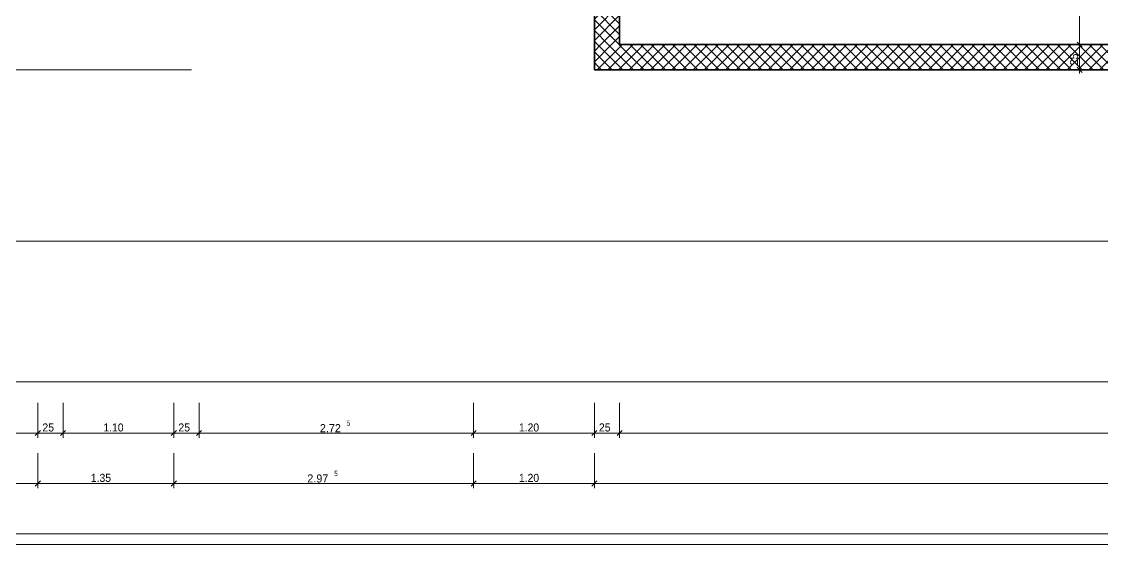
# Model space of a CAD drawing. Header units: millimetres. Extents: x -3497 to 2618, y -1809 to 2456.
# Drawn here: x -2581 to -1508, y -1734 to -1215 of the extents above; entities that cross this region are included whole.
import ezdxf
from ezdxf.enums import TextEntityAlignment as Align

# ---------------------------------------------------------------- set-up
doc = ezdxf.new("R2010")
doc.units = ezdxf.units.MM
doc.header["$LTSCALE"] = 100
for name, color, linetype, true_color in [('10-0.05 Solid', 1, 'Continuous', 0xff0000), ('10-0.10 Punktlinie', 9, 'Continuous', 0x808080), ('20-Beton', 9, 'Continuous', 0x808080), ('50-Türen&Fenster', 9, 'Continuous', 0x808080)]:
    doc.layers.add(name, color=color, linetype=linetype, true_color=true_color)
doc.layers.add('Layer34', color=7, linetype='Continuous')
doc.styles.add('Arial', font='arial.ttf')

# ---------------------------------------------------------------- blocks, each defined once
blk = doc.blocks.new('*X562')
at = {"layer": '10-0.05 Solid', "color": 18, "linetype": 'Continuous', "lineweight": 13, "true_color": 0x000000}
for p, q in [((-2010, -1263.1), (-1987.7, -1240.8)), ((-1987.7, -1249.2), (-1993.3, -1243.6)), ((-1987.7, -1238.6), (-1988, -1238.3)), ((-1995.1, -1263.1), (-2003.9, -1254.2)), ((-1999.4, -1263.1), (-1987.7, -1251.4)), ((-1987.7, -1259.8), (-1998.6, -1248.9)), ((-2005.7, -1263.1), (-2009.2, -1259.5)), ((-1988.8, -1263.1), (-1987.7, -1262))]:
    blk.add_line(p, q, dxfattribs=at)
blk = doc.blocks.new('*X563')
at = {"layer": '10-0.05 Solid', "color": 18, "linetype": 'Continuous', "lineweight": 13, "true_color": 0x000000}
for p, q in [((-2012.7, -1202.1), (-1988.6, -1178.1)), ((-2012.7, -1191.5), (-1999.3, -1178.1)), ((-2012.7, -1180.9), (-2009.9, -1178.1)), ((-1987.7, -1196.2), (-2005.8, -1178.1)), ((-1987.7, -1185.6), (-1995.2, -1178.1)), ((-1987.7, -1206.8), (-2012.7, -1181.8)), ((-2012.7, -1212.7), (-1987.7, -1187.7)), ((-1987.7, -1217.4), (-2012.7, -1192.4)), ((-2012.7, -1223.3), (-1987.7, -1198.3)), ((-1987.7, -1228), (-2012.7, -1203)), ((-2012.7, -1233.9), (-1987.7, -1208.9)), ((-1988.3, -1238.1), (-2012.7, -1213.6)), ((-2006.2, -1238.1), (-1987.7, -1219.6)), ((-1998.9, -1238.1), (-2012.7, -1224.2)), ((-1995.6, -1238.1), (-1987.7, -1230.2)), ((-2009.5, -1238.1), (-2012.7, -1234.8))]:
    blk.add_line(p, q, dxfattribs=at)
blk = doc.blocks.new('*X564')
at = {"layer": '10-0.05 Solid', "color": 18, "linetype": 'Continuous', "lineweight": 13, "true_color": 0x000000}
for p, q in [((-2012.7, -1255.2), (-1995.6, -1238.1)), ((-2012.7, -1244.6), (-2006.2, -1238.1)), ((-1998.6, -1248.9), (-2009.5, -1238.1)), ((-1993.3, -1243.6), (-1998.9, -1238.1)), ((-1988, -1238.3), (-1988.3, -1238.1)), ((-2003.9, -1254.2), (-2012.7, -1245.4)), ((-2009.2, -1259.5), (-2012.7, -1256))]:
    blk.add_line(p, q, dxfattribs=at)
blk = doc.blocks.new('*X566')
at = {"layer": '10-0.05 Solid', "color": 18, "linetype": 'Continuous', "lineweight": 13, "true_color": 0x000000}
for p, q in [((-1987.7, -1262), (-1963.8, -1238.1)), ((-1987.7, -1251.4), (-1974.4, -1238.1)), ((-1987.7, -1240.8), (-1985, -1238.1)), ((-1963.3, -1263.1), (-1987.7, -1238.6)), ((-1978.2, -1263.1), (-1953.2, -1238.1)), ((-1952.7, -1263.1), (-1977.7, -1238.1)), ((-1967.6, -1263.1), (-1942.6, -1238.1)), ((-1942, -1263.1), (-1967, -1238.1)), ((-1957, -1263.1), (-1932, -1238.1)), ((-1931.4, -1263.1), (-1956.4, -1238.1)), ((-1946.4, -1263.1), (-1921.4, -1238.1)), ((-1920.8, -1263.1), (-1945.8, -1238.1)), ((-1935.8, -1263.1), (-1910.8, -1238.1)), ((-1910.2, -1263.1), (-1935.2, -1238.1)), ((-1925.2, -1263.1), (-1900.2, -1238.1)), ((-1899.6, -1263.1), (-1924.6, -1238.1)), ((-1914.6, -1263.1), (-1889.6, -1238.1)), ((-1889, -1263.1), (-1914, -1238.1)), ((-1903.9, -1263.1), (-1878.9, -1238.1)), ((-1878.4, -1263.1), (-1903.4, -1238.1)), ((-1893.3, -1263.1), (-1868.3, -1238.1)), ((-1867.8, -1263.1), (-1892.8, -1238.1)), ((-1882.7, -1263.1), (-1857.7, -1238.1)), ((-1857.2, -1263.1), (-1882.2, -1238.1)), ((-1872.1, -1263.1), (-1847.1, -1238.1)), ((-1846.6, -1263.1), (-1871.6, -1238.1)), ((-1861.5, -1263.1), (-1836.5, -1238.1)), ((-1836, -1263.1), (-1861, -1238.1)), ((-1850.9, -1263.1), (-1825.9, -1238.1)), ((-1825.4, -1263.1), (-1850.4, -1238.1)), ((-1840.3, -1263.1), (-1815.3, -1238.1)), ((-1814.8, -1263.1), (-1839.8, -1238.1)), ((-1829.7, -1263.1), (-1804.7, -1238.1)), ((-1804.2, -1263.1), (-1829.2, -1238.1)), ((-1819.1, -1263.1), (-1794.1, -1238.1)), ((-1793.6, -1263.1), (-1818.6, -1238.1)), ((-1808.5, -1263.1), (-1783.5, -1238.1)), ((-1782.9, -1263.1), (-1807.9, -1238.1)), ((-1797.9, -1263.1), (-1772.9, -1238.1)), ((-1772.3, -1263.1), (-1797.3, -1238.1)), ((-1787.3, -1263.1), (-1762.3, -1238.1)), ((-1761.7, -1263.1), (-1786.7, -1238.1)), ((-1776.7, -1263.1), (-1751.7, -1238.1)), ((-1751.1, -1263.1), (-1776.1, -1238.1)), ((-1766.1, -1263.1), (-1741.1, -1238.1)), ((-1740.5, -1263.1), (-1765.5, -1238.1)), ((-1755.5, -1263.1), (-1730.5, -1238.1)), ((-1729.9, -1263.1), (-1754.9, -1238.1)), ((-1744.9, -1263.1), (-1719.9, -1238.1)), ((-1719.3, -1263.1), (-1744.3, -1238.1)), ((-1734.2, -1263.1), (-1709.2, -1238.1)), ((-1708.7, -1263.1), (-1733.7, -1238.1)), ((-1723.6, -1263.1), (-1698.6, -1238.1)), ((-1698.1, -1263.1), (-1723.1, -1238.1)), ((-1713, -1263.1), (-1688, -1238.1)), ((-1687.5, -1263.1), (-1712.5, -1238.1)), ((-1702.4, -1263.1), (-1677.4, -1238.1)), ((-1676.9, -1263.1), (-1701.9, -1238.1)), ((-1691.8, -1263.1), (-1666.8, -1238.1)), ((-1666.3, -1263.1), (-1691.3, -1238.1)), ((-1681.2, -1263.1), (-1656.2, -1238.1)), ((-1655.7, -1263.1), (-1680.7, -1238.1)), ((-1670.6, -1263.1), (-1645.6, -1238.1)), ((-1645.1, -1263.1), (-1670.1, -1238.1)), ((-1660, -1263.1), (-1635, -1238.1)), ((-1634.4, -1263.1), (-1659.4, -1238.1)), ((-1649.4, -1263.1), (-1624.4, -1238.1)), ((-1623.8, -1263.1), (-1648.8, -1238.1)), ((-1638.8, -1263.1), (-1613.8, -1238.1)), ((-1613.2, -1263.1), (-1638.2, -1238.1)), ((-1628.2, -1263.1), (-1603.2, -1238.1)), ((-1602.6, -1263.1), (-1627.6, -1238.1)), ((-1617.6, -1263.1), (-1592.6, -1238.1)), ((-1592, -1263.1), (-1617, -1238.1)), ((-1607, -1263.1), (-1582, -1238.1)), ((-1581.4, -1263.1), (-1606.4, -1238.1)), ((-1596.4, -1263.1), (-1571.4, -1238.1)), ((-1570.8, -1263.1), (-1595.8, -1238.1)), ((-1585.8, -1263.1), (-1560.8, -1238.1)), ((-1560.2, -1263.1), (-1585.2, -1238.1)), ((-1575.2, -1263.1), (-1550.2, -1238.1)), ((-1549.6, -1263.1), (-1574.6, -1238.1)), ((-1564.5, -1263.1), (-1539.5, -1238.1)), ((-1539, -1263.1), (-1564, -1238.1)), ((-1553.9, -1263.1), (-1528.9, -1238.1)), ((-1528.4, -1263.1), (-1553.4, -1238.1)), ((-1543.3, -1263.1), (-1518.3, -1238.1)), ((-1517.8, -1263.1), (-1542.8, -1238.1)), ((-1532.7, -1263.1), (-1507.7, -1238.1)), ((-1507.2, -1263.1), (-1532.2, -1238.1)), ((-1522.1, -1263.1), (-1497.1, -1238.1)), ((-1496.6, -1263.1), (-1521.6, -1238.1)), ((-1511.5, -1263.1), (-1486.5, -1238.1)), ((-1486, -1263.1), (-1511, -1238.1)), ((-1973.9, -1263.1), (-1987.7, -1249.2)), ((-1984.5, -1263.1), (-1987.7, -1259.8))]:
    blk.add_line(p, q, dxfattribs=at)
blk = doc.blocks.new('AnonymMegaMac_nNn0824')
at = {"layer": '20-Beton', "color": 8, "linetype": 'Continuous', "lineweight": 13, "true_color": 0x808080}
blk.add_line((-812.7, -1572.6), (-3105.2, -1572.6), dxfattribs=at)
blk = doc.blocks.new('AnonymMegaMac_nNn0825')
at = {"layer": '20-Beton', "color": 8, "linetype": 'Continuous', "lineweight": 13, "true_color": 0x808080}
blk.add_line((-812.7, -1433.1), (-3105.2, -1433.1), dxfattribs=at)
blk = doc.blocks.new('AnonymMegaMac_nNn0826')
at = {"layer": '20-Beton', "color": 8, "linetype": 'Continuous', "lineweight": 13, "true_color": 0x808080}
for p, q in [((-3100.5, -1263.1), (-3100.5, -1198.1)), ((-2412.7, -1263.1), (-3105.2, -1263.1)), ((-3103, -1260.6), (-3098, -1265.6)), ((-3100.5, -1433.1), (-3100.5, -1263.1)), ((-3103, -1430.6), (-3098, -1435.6))]:
    blk.add_line(p, q, dxfattribs=at)
at = {"layer": '20-Beton', "color": 8, "linetype": 'Continuous', "lineweight": 18, "true_color": 0x808080, "style": 'Arial', "width": 0.919367}
blk.add_text('1.70', height=8, rotation=90, dxfattribs=at).set_placement((-3102.1, -1362.9), (-3102.1, -1343), align=Align.FIT)
blk = doc.blocks.new('AnonymMegaMac_nNn0828')
at = {"layer": '20-Beton', "color": 8, "linetype": 'Continuous', "lineweight": 13, "true_color": 0x808080}
for p, q in [((-3100.5, -1198.1), (-3100.5, -1028.1)), ((-2412.7, -1198.1), (-3105.2, -1198.1)), ((-3103, -1195.6), (-3098, -1200.6)), ((-3100.5, -1263.1), (-3100.5, -1198.1))]:
    blk.add_line(p, q, dxfattribs=at)
blk = doc.blocks.new('AnonymMegaMac_nNn0856')
at = {"layer": '20-Beton', "color": 8, "linetype": 'Continuous', "lineweight": 13, "true_color": 0x808080}
for p, q in [((-2961.7, -1628.2), (-2961.7, -1593.5)), ((-2565.2, -1628.2), (-2565.2, -1593.5)), ((-2959.2, -1621), (-2964.2, -1626)), ((-2961.7, -1623.5), (-2565.2, -1623.5)), ((-2562.7, -1621), (-2567.7, -1626))]:
    blk.add_line(p, q, dxfattribs=at)
at = {"layer": '20-Beton', "color": 8, "linetype": 'Continuous', "lineweight": 18, "true_color": 0x808080, "style": 'Arial'}
for s, height, width, p, p2 in [('5', 8, 0.853093, (-2959.8, -1621.9), (-2954.5, -1621.9)), ('3.96', 8, 0.955081, (-2779.9, -1622.5), (-2759.1, -1622.5)), ('5', 5.28, 0.853093, (-2753.1, -1616.2), (-2749.6, -1616.2))]:
    blk.add_text(s, height=height, dxfattribs=dict(at, width=width)).set_placement(p, p2, align=Align.FIT)
blk = doc.blocks.new('AnonymMegaMac_nNn0857')
at = {"layer": '20-Beton', "color": 8, "linetype": 'Continuous', "lineweight": 13, "true_color": 0x808080}
for p, q in [((-2565.2, -1628.2), (-2565.2, -1593.5)), ((-2540.2, -1628.2), (-2540.2, -1593.5)), ((-2562.7, -1621), (-2567.7, -1626)), ((-2565.2, -1623.5), (-2540.2, -1623.5)), ((-2537.7, -1621), (-2542.7, -1626))]:
    blk.add_line(p, q, dxfattribs=at)
at = {"layer": '20-Beton', "color": 8, "linetype": 'Continuous', "lineweight": 18, "true_color": 0x808080, "style": 'Arial', "width": 0.9375}
blk.add_text('25', height=8, dxfattribs=at).set_placement((-2560.7, -1621.9), (-2549.1, -1621.9), align=Align.FIT)
blk = doc.blocks.new('AnonymMegaMac_nNn0858')
at = {"layer": '20-Beton', "color": 8, "linetype": 'Continuous', "lineweight": 13, "true_color": 0x808080}
for p, q in [((-2540.2, -1628.2), (-2540.2, -1593.5)), ((-2430.2, -1628.2), (-2430.2, -1593.5)), ((-2537.7, -1621), (-2542.7, -1626)), ((-2540.2, -1623.5), (-2430.2, -1623.5)), ((-2427.7, -1621), (-2432.7, -1626))]:
    blk.add_line(p, q, dxfattribs=at)
at = {"layer": '20-Beton', "color": 8, "linetype": 'Continuous', "lineweight": 18, "true_color": 0x808080, "style": 'Arial', "width": 0.919367}
blk.add_text('1.10', height=8, dxfattribs=at).set_placement((-2500.1, -1621.9), (-2480.1, -1621.9), align=Align.FIT)
blk = doc.blocks.new('AnonymMegaMac_nNn0859')
at = {"layer": '20-Beton', "color": 8, "linetype": 'Continuous', "lineweight": 13, "true_color": 0x808080}
for p, q in [((-2430.2, -1628.2), (-2430.2, -1593.5)), ((-2427.7, -1621), (-2432.7, -1626)), ((-2430.2, -1623.5), (-2405.2, -1623.5))]:
    blk.add_line(p, q, dxfattribs=at)
blk = doc.blocks.new('AnonymMegaMac_nNn0860')
at = {"layer": '20-Beton', "color": 8, "linetype": 'Continuous', "lineweight": 13, "true_color": 0x808080}
for p, q in [((-2405.2, -1628.2), (-2405.2, -1593.5)), ((-2427.7, -1621), (-2432.7, -1626)), ((-2430.2, -1623.5), (-2405.2, -1623.5)), ((-2402.7, -1621), (-2407.7, -1626)), ((-2405.2, -1623.5), (-2132.7, -1623.5))]:
    blk.add_line(p, q, dxfattribs=at)
at = {"layer": '20-Beton', "color": 8, "linetype": 'Continuous', "lineweight": 18, "true_color": 0x808080, "style": 'Arial', "width": 0.9375}
blk.add_text('25', height=8, dxfattribs=at).set_placement((-2425.7, -1621.9), (-2414.1, -1621.9), align=Align.FIT)
blk = doc.blocks.new('AnonymMegaMac_nNn0861')
at = {"layer": '20-Beton', "color": 8, "linetype": 'Continuous', "lineweight": 13, "true_color": 0x808080}
for p, q in [((-2132.7, -1628.2), (-2132.7, -1593.5)), ((-2402.7, -1621), (-2407.7, -1626)), ((-2405.2, -1623.5), (-2132.7, -1623.5)), ((-2130.2, -1621), (-2135.2, -1626))]:
    blk.add_line(p, q, dxfattribs=at)
at = {"layer": '20-Beton', "color": 8, "linetype": 'Continuous', "lineweight": 18, "true_color": 0x808080, "style": 'Arial'}
for s, height, width, p, p2 in [('2.72', 8, 0.957658, (-2285.2, -1622.6), (-2264.4, -1622.6)), ('5', 5.28, 0.853093, (-2258.5, -1616.3), (-2255, -1616.3))]:
    blk.add_text(s, height=height, dxfattribs=dict(at, width=width)).set_placement(p, p2, align=Align.FIT)
blk = doc.blocks.new('AnonymMegaMac_nNn0862')
at = {"layer": '20-Beton', "color": 8, "linetype": 'Continuous', "lineweight": 13, "true_color": 0x808080}
for p, q in [((-2132.7, -1628.2), (-2132.7, -1593.5)), ((-2012.7, -1628.2), (-2012.7, -1593.5)), ((-2130.2, -1621), (-2135.2, -1626)), ((-2132.7, -1623.5), (-2012.7, -1623.5)), ((-2010.2, -1621), (-2015.2, -1626))]:
    blk.add_line(p, q, dxfattribs=at)
at = {"layer": '20-Beton', "color": 8, "linetype": 'Continuous', "lineweight": 18, "true_color": 0x808080, "style": 'Arial', "width": 0.919367}
blk.add_text('1.20', height=8, dxfattribs=at).set_placement((-2087.6, -1621.9), (-2067.6, -1621.9), align=Align.FIT)
blk = doc.blocks.new('AnonymMegaMac_nNn0863')
at = {"layer": '20-Beton', "color": 8, "linetype": 'Continuous', "lineweight": 13, "true_color": 0x808080}
for p, q in [((-2012.7, -1628.2), (-2012.7, -1593.5)), ((-1987.7, -1628.2), (-1987.7, -1593.5)), ((-2010.2, -1621), (-2015.2, -1626)), ((-2012.7, -1623.5), (-1987.7, -1623.5)), ((-1985.2, -1621), (-1990.2, -1626))]:
    blk.add_line(p, q, dxfattribs=at)
at = {"layer": '20-Beton', "color": 8, "linetype": 'Continuous', "lineweight": 18, "true_color": 0x808080, "style": 'Arial', "width": 0.9375}
blk.add_text('25', height=8, dxfattribs=at).set_placement((-2008.3, -1621.9), (-1996.6, -1621.9), align=Align.FIT)
blk = doc.blocks.new('AnonymMegaMac_nNn0864')
at = {"layer": '20-Beton', "color": 8, "linetype": 'Continuous', "lineweight": 13, "true_color": 0x808080}
for p, q in [((-1987.7, -1628.2), (-1987.7, -1593.5)), ((-1985.2, -1621), (-1990.2, -1626)), ((-1987.7, -1623.5), (-532.7, -1623.5))]:
    blk.add_line(p, q, dxfattribs=at)
blk = doc.blocks.new('AnonymMegaMac_nNn0870')
at = {"layer": '20-Beton', "color": 8, "linetype": 'Continuous', "lineweight": 13, "true_color": 0x808080}
for p, q in [((-2991.7, -1678.2), (-2991.7, -1643.5)), ((-2565.2, -1678.2), (-2565.2, -1643.5)), ((-2999.7, -1673.5), (-2991.7, -1673.5)), ((-2989.2, -1671), (-2994.2, -1676)), ((-2991.7, -1673.5), (-2565.2, -1673.5)), ((-2562.7, -1671), (-2567.7, -1676))]:
    blk.add_line(p, q, dxfattribs=at)
at = {"layer": '20-Beton', "color": 8, "linetype": 'Continuous', "lineweight": 18, "true_color": 0x808080, "style": 'Arial'}
for s, height, width, p, p2 in [('5', 5.28, 0.853093, (-2767.7, -1666.2), (-2764.2, -1666.2)), ('4.26', 8, 0.970177, (-2794.5, -1672.5), (-2773.4, -1672.5))]:
    blk.add_text(s, height=height, dxfattribs=dict(at, width=width)).set_placement(p, p2, align=Align.FIT)
blk = doc.blocks.new('AnonymMegaMac_nNn0871')
at = {"layer": '20-Beton', "color": 8, "linetype": 'Continuous', "lineweight": 13, "true_color": 0x808080}
for p, q in [((-2565.2, -1678.2), (-2565.2, -1643.5)), ((-2430.2, -1678.2), (-2430.2, -1643.5)), ((-2562.7, -1671), (-2567.7, -1676)), ((-2565.2, -1673.5), (-2430.2, -1673.5)), ((-2427.7, -1671), (-2432.7, -1676))]:
    blk.add_line(p, q, dxfattribs=at)
at = {"layer": '20-Beton', "color": 8, "linetype": 'Continuous', "lineweight": 18, "true_color": 0x808080, "style": 'Arial', "width": 0.923417}
blk.add_text('1.35', height=8, dxfattribs=at).set_placement((-2512.6, -1671.9), (-2492.5, -1671.9), align=Align.FIT)
blk = doc.blocks.new('AnonymMegaMac_nNn0872')
at = {"layer": '20-Beton', "color": 8, "linetype": 'Continuous', "lineweight": 13, "true_color": 0x808080}
for p, q in [((-2430.2, -1678.2), (-2430.2, -1643.5)), ((-2427.7, -1671), (-2432.7, -1676)), ((-2430.2, -1673.5), (-2132.7, -1673.5))]:
    blk.add_line(p, q, dxfattribs=at)
blk = doc.blocks.new('AnonymMegaMac_nNn0873')
at = {"layer": '20-Beton', "color": 8, "linetype": 'Continuous', "lineweight": 13, "true_color": 0x808080}
for p, q in [((-2132.7, -1678.2), (-2132.7, -1643.5)), ((-2427.7, -1671), (-2432.7, -1676)), ((-2430.2, -1673.5), (-2132.7, -1673.5)), ((-2130.2, -1671), (-2135.2, -1676))]:
    blk.add_line(p, q, dxfattribs=at)
at = {"layer": '20-Beton', "color": 8, "linetype": 'Continuous', "lineweight": 18, "true_color": 0x808080, "style": 'Arial'}
for s, height, width, p, p2 in [('5', 5.28, 0.853093, (-2271, -1666.2), (-2267.5, -1666.2)), ('2.97', 8, 0.96134, (-2297.7, -1672.5), (-2276.8, -1672.5))]:
    blk.add_text(s, height=height, dxfattribs=dict(at, width=width)).set_placement(p, p2, align=Align.FIT)
blk = doc.blocks.new('AnonymMegaMac_nNn0874')
at = {"layer": '20-Beton', "color": 8, "linetype": 'Continuous', "lineweight": 13, "true_color": 0x808080}
for p, q in [((-2012.7, -1678.2), (-2012.7, -1643.5)), ((-2130.2, -1671), (-2135.2, -1676)), ((-2132.7, -1673.5), (-2012.7, -1673.5)), ((-2010.2, -1671), (-2015.2, -1676))]:
    blk.add_line(p, q, dxfattribs=at)
at = {"layer": '20-Beton', "color": 8, "linetype": 'Continuous', "lineweight": 18, "true_color": 0x808080, "style": 'Arial', "width": 0.919367}
blk.add_text('1.20', height=8, dxfattribs=at).set_placement((-2087.6, -1671.9), (-2067.6, -1671.9), align=Align.FIT)
blk = doc.blocks.new('AnonymMegaMac_nNn0875')
at = {"layer": '20-Beton', "color": 8, "linetype": 'Continuous', "lineweight": 13, "true_color": 0x808080}
for p, q in [((-2012.7, -1678.2), (-2012.7, -1643.5)), ((-2010.2, -1671), (-2015.2, -1676)), ((-2012.7, -1673.5), (-532.7, -1673.5))]:
    blk.add_line(p, q, dxfattribs=at)
blk = doc.blocks.new('AnonymMegaMac_nNn0878')
at = {"layer": '20-Beton', "color": 8, "linetype": 'Continuous', "lineweight": 13, "true_color": 0x808080}
blk.add_line((-2999.7, -1723.5), (837.3, -1723.5), dxfattribs=at)
blk = doc.blocks.new('AnonymMegaMac_nNn0956')
at = {"layer": '20-Beton', "color": 8, "linetype": 'Continuous', "lineweight": 13, "true_color": 0x808080}
for p, q in [((-1104.3, -706.6), (-1099.3, -711.6)), ((-1097.1, -709.1), (-1177.7, -709.1)), ((-1101.8, -1238.1), (-1101.8, -709.1)), ((-1097.1, -1238.1), (-1957.7, -1238.1)), ((-1104.3, -1235.6), (-1099.3, -1240.6)), ((-1101.8, -1241.8), (-1101.8, -1238.1))]:
    blk.add_line(p, q, dxfattribs=at)
at = {"layer": '20-Beton', "color": 8, "linetype": 'Continuous', "lineweight": 18, "true_color": 0x808080, "style": 'Arial'}
for s, width, p, p2 in [('20', 0.930412, (-1103.3, -727.2), (-1103.3, -715.7)), ('5.29', 0.956186, (-1103.3, -987.5), (-1103.3, -966.7))]:
    blk.add_text(s, height=8, rotation=90, dxfattribs=dict(at, width=width)).set_placement(p, p2, align=Align.FIT)
blk = doc.blocks.new('AnonymMegaMac_nNn01140')
at = {"layer": '20-Beton', "color": 8, "linetype": 'Continuous', "lineweight": 13, "true_color": 0x808080}
for p, q in [((-1526.4, -1238.1), (-1967.7, -1238.1)), ((-1533.6, -1235.6), (-1528.6, -1240.6)), ((-1531.1, -1263.1), (-1531.1, -1238.1)), ((-1526.4, -1263.1), (-1992.7, -1263.1)), ((-1533.6, -1260.6), (-1528.6, -1265.6)), ((-1531.1, -1266.8), (-1531.1, -1263.1))]:
    blk.add_line(p, q, dxfattribs=at)
at = {"layer": '20-Beton', "color": 8, "linetype": 'Continuous', "lineweight": 18, "true_color": 0x808080, "style": 'Arial', "width": 0.9375}
blk.add_text('25', height=8, rotation=90, dxfattribs=at).set_placement((-1532.7, -1258.6), (-1532.7, -1247), align=Align.FIT)
blk = doc.blocks.new('AnonymMegaMac_nNn01141')
at = {"layer": '20-Beton', "color": 8, "linetype": 'Continuous', "lineweight": 13, "true_color": 0x808080}
for p, q in [((-1531.1, -1238.1), (-1531.1, 740.9)), ((-1526.4, -1238.1), (-1967.7, -1238.1)), ((-1533.6, -1235.6), (-1528.6, -1240.6))]:
    blk.add_line(p, q, dxfattribs=at)
blk = doc.blocks.new('SheetMove_001_nNn01233')
at = {"layer": 'Layer34', "color": 7, "linetype": 'Continuous', "lineweight": 13}
blk.add_line((-3421.6, -1733.9), (1513.4, -1733.9), dxfattribs=at)

msp = doc.modelspace()

# ---------------------------------------------------------------- linework, layer by layer
at = {"layer": '10-0.10 Punktlinie', "color": 8, "linetype": 'Continuous', "lineweight": 13, "true_color": 0x808080}
for points in [[(-2012.7, -1263.1), (-2012.7, -1028.1)], [(-412.7, -1263.1), (-2012.7, -1263.1)]]:
    msp.add_lwpolyline(points, dxfattribs=at)
at = {"layer": '50-Türen&Fenster', "color": 8, "linetype": 'Continuous', "lineweight": 35, "true_color": 0x808080}
for points in [[(-2012.7, -1178.1), (-2012.7, -1263.1)], [(-1987.7, -1238.1), (-1987.7, -1178.1)], [(-387.7, -1238.1), (-1987.7, -1238.1)], [(-2012.7, -1263.1), (-1987.7, -1263.1)], [(-1987.7, -1263.1), (-412.7, -1263.1)]]:
    msp.add_lwpolyline(points, dxfattribs=at)

# ---------------------------------------------------------------- block references
for name in ['AnonymMegaMac_nNn01141', 'AnonymMegaMac_nNn0956', 'AnonymMegaMac_nNn0828', '*X563', 'AnonymMegaMac_nNn0826', '*X564', '*X562', 'AnonymMegaMac_nNn01140', '*X566', 'AnonymMegaMac_nNn0825', 'AnonymMegaMac_nNn0824', 'AnonymMegaMac_nNn0856', 'AnonymMegaMac_nNn0857', 'AnonymMegaMac_nNn0858', 'AnonymMegaMac_nNn0859', 'AnonymMegaMac_nNn0860', 'AnonymMegaMac_nNn0861', 'AnonymMegaMac_nNn0862', 'AnonymMegaMac_nNn0863', 'AnonymMegaMac_nNn0864', 'AnonymMegaMac_nNn0870', 'AnonymMegaMac_nNn0871', 'AnonymMegaMac_nNn0872', 'AnonymMegaMac_nNn0873', 'AnonymMegaMac_nNn0874', 'AnonymMegaMac_nNn0875', 'AnonymMegaMac_nNn0878']:
    msp.add_blockref(name, (0, 0))

# ---------------------------------------------------------------- next in the draw order: block references
msp.add_blockref('SheetMove_001_nNn01233', (0, 0))

doc.saveas('drawing.dxf')
